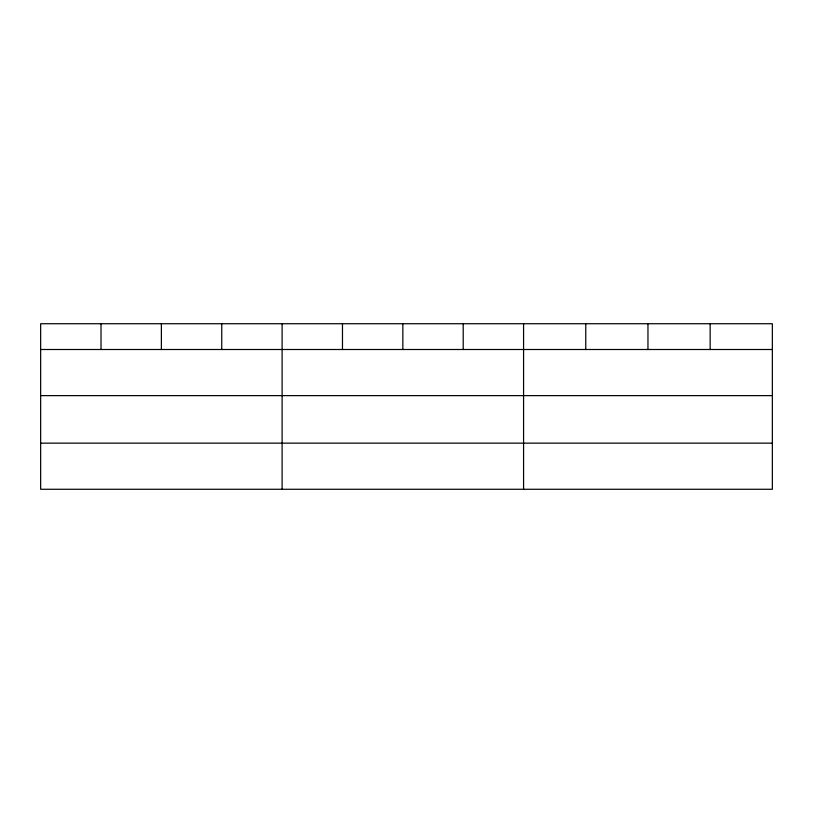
<?xml version="1.0" encoding="UTF-8"?>
<svg xmlns="http://www.w3.org/2000/svg" width="813" height="813" viewBox="0 0 813 813"><rect width="100%" height="100%" fill="white"/><g stroke="black" fill="none" stroke-linecap="round" stroke-linejoin="round"><path stroke-width="1.22" d="M772.35 395.626L772.35 323.726L40.65 323.726L40.65 489.274L772.35 489.274L772.35 395.626L40.65 395.626M40.65 349.499L772.35 349.499M40.65 443.146L772.35 443.146M710.156 323.726L710.156 349.499M647.961 323.726L647.961 349.499M585.767 323.726L585.767 349.499M523.572 323.726L523.572 489.274M463.207 323.726L463.207 349.499M402.841 323.726L402.841 349.499M342.476 323.726L342.476 349.499M282.111 323.726L282.111 489.274M221.746 323.726L221.746 349.499M161.381 323.726L161.381 349.499M101.015 323.726L101.015 349.499"/></g></svg>
